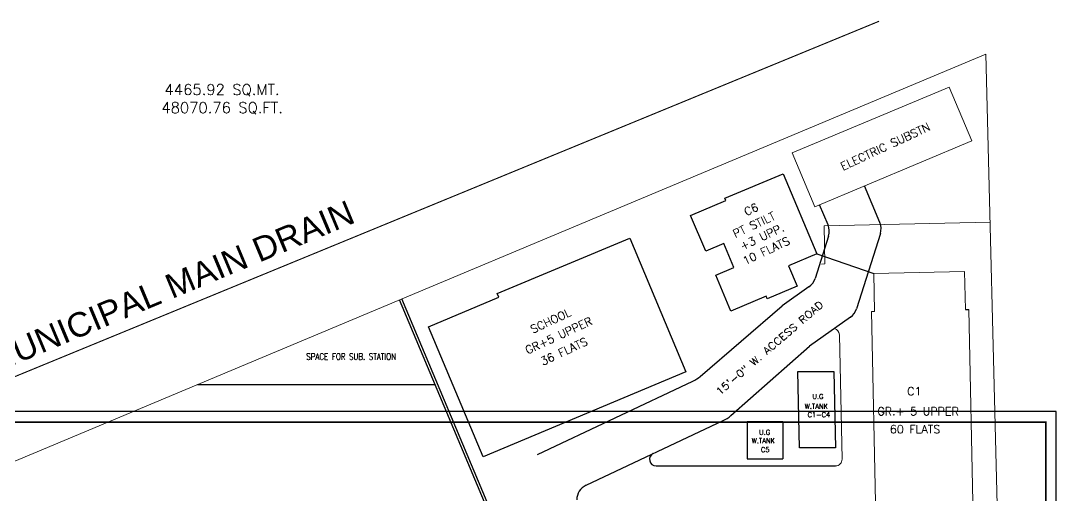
# Model space of a CAD drawing. Extents: x -14054 to 906348, y -36965 to 188562.
# Drawn here: x 56642 to 152336, y 133400 to 177317 of the extents above; entities that cross this region are included whole.
import ezdxf
from ezdxf.enums import TextEntityAlignment as Align

# ---------------------------------------------------------------- set-up
doc = ezdxf.new("R2010")
doc.units = 0
doc.header["$LTSCALE"] = 1000
doc.header["$MEASUREMENT"] = 0
doc.linetypes.add('HIDDEN', pattern=[0.375, 0.25, -0.125])
doc.layers.add('BOR', color=5, linetype='CONTINUOUS')
doc.layers.add('LAYOUT', color=7, linetype='CONTINUOUS')
doc.layers.add('TEXT', color=3, linetype='CONTINUOUS', lineweight=15)
doc.styles.add('ROMAN', font='ROMANS')
doc.styles.add('ROMANS', font='ROMANS.shx', dxfattribs={"height": 350})
doc.styles.add('SANSSERIF', font='sas_____.pfb', dxfattribs={"oblique": 10, "height": 36})
doc.styles.add('STYLE2', font='simplex.shx', dxfattribs={"width": 0.8})

# ---------------------------------------------------------------- blocks, each defined once
blk = doc.blocks.new('*U46')
at = {"layer": 'BOR', "color": 2, "ltscale": 140}
blk.add_lwpolyline([(19201.98, 141154.49), (19201.98, 46410.42), (152335.61, 46410.42), (152335.61, 141154.49)], close=True, dxfattribs=at)
at = {"layer": 'BOR', "ltscale": 140, "const_width": 162.65}
blk.add_lwpolyline([(151359.7, 47386.33), (20177.89, 47386.33), (20177.89, 140178.57), (151359.7, 140178.57)], close=True, dxfattribs=at)
at = {"layer": 'LAYOUT', "lineweight": 0}
for p, q in [((40165.44, 129865.94), (145831.27, 174221.15)), ((145831.27, 174221.15), (148528.58, 66909.83)), ((127919.83, 165075.67), (142442.47, 171171.82)), ((144532.58, 166192.63), (142442.47, 171171.82)), ((130009.94, 160096.48), (144532.58, 166192.63)), ((130009.94, 160096.48), (127919.83, 165075.67)), ((130872.9, 158330.05), (146222.31, 158663.75)), ((130949.51, 154805.83), (130872.9, 158330.05)), ((130649.58, 154799.31), (130949.51, 154805.83)), ((135469.71, 153928.85), (143867.85, 154111.43)), ((143867.85, 154111.43), (143944.47, 150587.21)), ((135546.33, 150404.63), (135469.71, 153928.85)), ((135246.39, 150398.11), (135546.33, 150404.63)), ((135927.79, 119055.04), (135246.39, 150398.11)), ((144244.4, 150593.73), (144925.8, 119250.66))]:
    blk.add_line(p, q, dxfattribs=at)
at = {"layer": 'LAYOUT', "linetype": 'Continuous'}
for p, q in [((121703.83, 160893.79), (127097.95, 163158.08)), ((127097.95, 163158.08), (130212.02, 155739.55)), ((136030.23, 158642.99), (134609.61, 162027.28)), ((121798.85, 160667.42), (121703.83, 160893.79)), ((118548.55, 159303.05), (121798.85, 160667.42)), ((131241.76, 158423.83), (130460.28, 160285.52)), ((119941.96, 155983.59), (118548.55, 159303.05)), ((100680.6, 152068.85), (112921.11, 157207.03)), ((112921.11, 157207.03), (118117.35, 144828.21)), ((131289.02, 157391.42), (130047.23, 153460.2)), ((136077.48, 157610.59), (133880.33, 150654.85)), ((121624.74, 156689.97), (119941.96, 155983.59)), ((122553.67, 154476.99), (121624.74, 156689.97)), ((130212.02, 155739.55), (127584.12, 154636.43)), ((130212.02, 155739.55), (135469.71, 153928.85)), ((120870.89, 153770.62), (122553.67, 154476.99)), ((127584.12, 154636.43), (128375.84, 152750.33)), ((122264.3, 150451.15), (120870.89, 153770.62)), ((128375.84, 152750.33), (125609.63, 151589.16)), ((129480.06, 152685.24), (126993.01, 150935.29)), ((100442.13, 130546.52), (91655.05, 151479.67)), ((100649.6, 130633.61), (91862.52, 151566.75)), ((94325.14, 148994.32), (100825.75, 151723.07)), ((100825.75, 151723.07), (100680.6, 152068.85)), ((125514.6, 151815.53), (122264.3, 150451.15)), ((125609.63, 151589.16), (125514.6, 151815.53)), ((119434.67, 144407.53), (126993.01, 150935.29)), ((143944.47, 150587.21), (144244.4, 150593.73)), ((133313.15, 149879.89), (129526.3, 147215.37)), ((99376.24, 136961.28), (94325.14, 148994.32)), ((122259.22, 140776.01), (129526.3, 147215.37)), ((118117.35, 144828.21), (99376.24, 136961.28)), ((104385.72, 137184.95), (118754.02, 143964.86)), ((108885.79, 134332.48), (121549.84, 140308.22)), ((123765.61, 140216.36), (123765.61, 136766.31)), ((123765.61, 140216.36), (127065.67, 140216.36)), ((127065.67, 140216.36), (127065.67, 136766.31)), ((115348.89, 136118.74), (131942.87, 136118.74)), ((123765.61, 136766.31), (127065.67, 136766.31))]:
    blk.add_line(p, q, dxfattribs=at)
at = {"layer": 'LAYOUT', "linetype": 'Continuous', "lineweight": 0}
blk.add_line((132542.74, 136731.79), (132292.04, 148263.68), dxfattribs=at)
at = {"layer": 'LAYOUT'}
blk.add_line((72976.01, 143638.79), (94946.4, 143638.79), dxfattribs=at)
at = {"layer": 'LAYOUT', "linetype": 'HIDDEN', "lineweight": 0, "const_width": 100}
blk.add_lwpolyline([(-11545.3, 116527.57), (135962.84, 177267)], dxfattribs=at)
at = {"layer": 'LAYOUT'}
blk.add_lwpolyline([(128465.45, 144841.69), (131766.28, 144841.69), (131919.55, 137791.58), (128619.77, 137791.58), (128465.45, 144841.69)], dxfattribs=at)
at = {"layer": 'LAYOUT', "linetype": 'Continuous'}
for centre, radius, start, end in [((129858.66, 157843.24), 1500.02, 342.4699127, 22.7711426), ((134647.12, 158062.4), 1500.02, 342.4699127, 22.7711426), ((128616.87, 153912.01), 1500.02, 305.1310839, 342.4699127), ((132449.97, 151106.67), 1500.02, 305.1310839, 342.4699127), ((117473.77, 146678.02), 3000.05, 295.2610425, 310.8155497), ((120269.6, 143021.38), 3000.05, 295.2610425, 311.5441677), ((115348.89, 136718.75), 600.01, 115.2610425, 270), ((109525.91, 132975.9), 1500.02, 115.2610425, 180)]:
    blk.add_arc(centre, radius, start, end, dxfattribs=at)
at = {"layer": 'LAYOUT', "linetype": 'Continuous', "lineweight": 0}
for centre, start, end in [((131692.17, 148250.64), 1.2454078, 76.8985585), ((131942.87, 136718.75), 270, 1.2454078)]:
    blk.add_arc(centre, 600.01, start, end, dxfattribs=at)
at = {"layer": 'LAYOUT', "color": 7, "linetype": 'Continuous', "lineweight": 0, "style": 'STYLE2'}
for s, height, p in [('ELECTRIC SUBSTN', 750.0114, (132625.91, 163436.56)), ('C6', 750.011, (123702.99, 159238.48)), ('PT STILT', 750.011, (122666.07, 157213.97)), ('+3 UPP.', 750.011, (123318.36, 156060.65)), ('10 FLATS', 750.011, (123579.27, 154711.87)), ('SCHOOL', 750.011, (103964.47, 148365.51)), ('GR+5 UPPER', 750.011, (103485.34, 146432.59)), ('36 FLATS', 750.011, (104892.86, 145397.06))]:
    blk.add_text(s, height=height, rotation=25, dxfattribs=at).set_placement(p)
at = {"layer": 'LAYOUT', "lineweight": 0, "style": 'SANSSERIF'}
blk.add_text('MUNICIPAL MAIN DRAIN', height=2250.0342, rotation=22.6674629, dxfattribs=at).set_placement((54015.27, 144622.26))
at = {"layer": 'LAYOUT', "color": 7, "linetype": 'Continuous', "style": 'STYLE2'}
blk.add_text('15\'-0" W. ACCESS ROAD', height=669.8228, rotation=40.8155497, dxfattribs=at).set_placement((121244.72, 142619.05), (130876.46, 150937.51), align=Align.ALIGNED)
at = {"layer": 'LAYOUT', "style": 'ROMANS', "width": 0.8}
blk.add_text('SPACE FOR SUB. STATION', height=600.0091, dxfattribs=at).set_placement((83031.48, 145936.2))
at = {"layer": 'LAYOUT', "color": 7, "linetype": 'Continuous', "style": 'STYLE2'}
for s, height, p in [('U.G', 450.007, (129790.17, 142312.93)), ('C1', 750.011, (138559.21, 142651.5)), ('W.TANK', 450.007, (129093.88, 141415.52)), ('C1-C4', 450.007, (129355.32, 140631.49)), ('GR.+ 5 UPPER', 750.0114, (135806.68, 140800.07)), ('60 FLATS', 750.011, (136955.13, 139141.57)), ('U.G', 450.007, (124875.41, 139001.04)), ('W.TANK', 450.007, (124195.07, 138223.83)), ('C5', 450.007, (125044.52, 137402.97))]:
    blk.add_text(s, height=height, dxfattribs=at).set_placement(p)
at = {"layer": 'TEXT', "color": 3, "ltscale": 140, "style": 'ROMAN'}
for s, p in [('4465.92 SQ.MT.', (75251.53, 170894.19)), ('48070.76 SQ.FT.', (75251.53, 169216.3))]:
    blk.add_text(s, height=1000, dxfattribs=at).set_placement(p, align=Align.MIDDLE)

msp = doc.modelspace()

# ---------------------------------------------------------------- block references
at = {"layer": 'TEXT'}
msp.add_blockref('*U46', (0, 0), dxfattribs=at)

doc.saveas('drawing.dxf')
